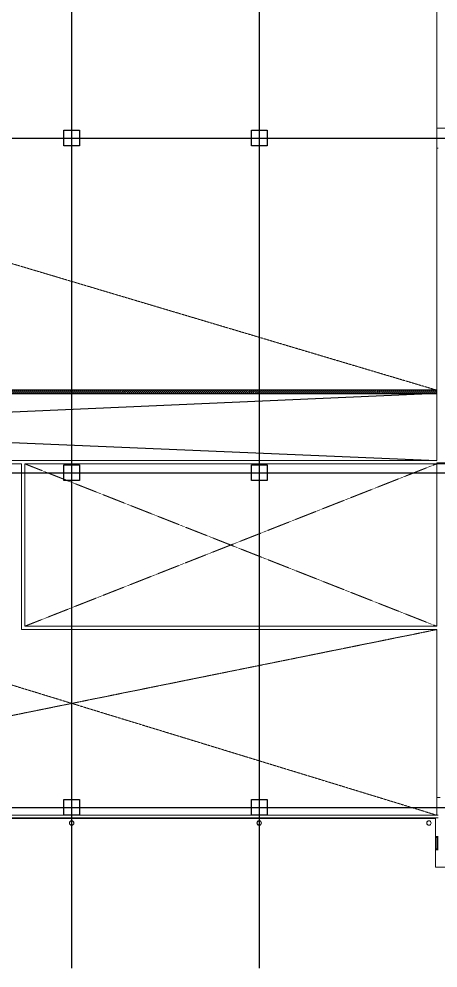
# Model space of a CAD drawing. Extents: x -3450 to 27857, y -1288 to 11880.
# Drawn here: x 22444 to 24321, y -720 to 3534 of the extents above; entities that cross this region are included whole.
import ezdxf

# ---------------------------------------------------------------- set-up
doc = ezdxf.new("R2010")
doc.units = 0
for name, pattern in [('X-S-FAB-L20$0$COL-CEN-LIN', [3.25, 2.5, -0.25, 0.25, -0.25]), ('X-S-FAB-L20$0$HIDDEN', [0.4, 0.3, -0.1]), ('X-S-FAB-L20$0$JJP_虛線(退縮線、投影線、地下室範圍、非屬本工程、圖面分區)', [0.45, 0.3, -0.15])]:
    doc.linetypes.add(name, pattern=pattern)
for name, color, linetype in [('X-S-FAB-L20$0$1_l20平面圖_1_A-OBJE-MEP', 8, 'Continuous'), ('X-S-FAB-L20$0$1_l20平面圖_1_A-WALL-EX', 8, 'Continuous'), ('X-S-FAB-L20$0$1_l20平面圖_1_A-WALL-IN', 8, 'Continuous'), ('X-S-FAB-L20$0$1_l20平面圖_1_Window', 8, 'Continuous'), ('X-S-FAB-L20$0$BLOCK', 8, 'Continuous'), ('X-S-FAB-L20$0$CCL', 8, 'X-S-FAB-L20$0$COL-CEN-LIN'), ('X-S-FAB-L20$0$COL-S', 8, 'Continuous'), ('X-S-FAB-L20$0$OPEN', 8, 'Continuous'), ('X-S-FAB-L20$0$WALL_188K_IN', 3, 'Continuous')]:
    doc.layers.add(name, color=color, linetype=linetype)

# ---------------------------------------------------------------- blocks, each defined once
blk = doc.blocks.new('X-S-FAB-L20$0$FAB2-L05')
at = {"layer": 'X-S-FAB-L20$0$CCL'}
for p, q in [((-3480, 11005), (-3480, 0)), ((-2640, 11005), (-2640, 0)), ((-26880, 3720), (1210, 3720)), ((-26880, 2220), (1210, 2220)), ((-26880, 720), (1210, 720))]:
    blk.add_line(p, q, dxfattribs=at)
at = {"layer": 'X-S-FAB-L20$0$COL-S'}
for points in [[(-3515, 3755), (-3445, 3755), (-3445, 3685), (-3515, 3685)], [(-2675, 3755), (-2605, 3755), (-2605, 3685), (-2675, 3685)], [(-3515, 2255), (-3445, 2255), (-3445, 2185), (-3515, 2185)], [(-2675, 2255), (-2605, 2255), (-2605, 2185), (-2675, 2185)], [(-3515, 755), (-3445, 755), (-3445, 685), (-3515, 685)], [(-2675, 755), (-2605, 755), (-2605, 685), (-2675, 685)]]:
    blk.add_lwpolyline(points, close=True, dxfattribs=at)
blk = doc.blocks.new('*U189')
at = {"layer": 'X-S-FAB-L20$0$WALL_188K_IN'}
h = blk.add_hatch(dxfattribs=at)
h.set_pattern_fill('LINE', color=8, scale=2, angle=45)
h.set_pattern_definition([(45, (7141.6165, 0), (-4.490128, 4.490128), [])])
h.paths.add_polyline_path([(0, 0), (7240, 0), (7240, 15), (0, 15)])
blk.add_lwpolyline([(0, 0), (7240, 0), (7240, 15), (0, 15)], close=True, dxfattribs=at)
blk = doc.blocks.new('X-S-FAB-L20')
at = {"layer": 'X-S-FAB-L20$0$1_l20平面圖_1_A-OBJE-MEP', "color": 8, "lineweight": 0, "ltscale": 10, "flags": 128}
for points in [[(22689.5, -70, 1), (22670.5, -70, 1)], [(23529.5, -70, 1), (23510.5, -70, 1)], [(24289.5, -70, 1), (24270.5, -70, 1)]]:
    blk.add_lwpolyline(points, format="xyb", close=True, dxfattribs=at)
at = {"layer": 'X-S-FAB-L20$0$1_l20平面圖_1_A-OBJE-MEP', "color": 8, "lineweight": 0, "ltscale": 10}
for centre in [(22680, -70), (23520, -70), (24280, -70)]:
    blk.add_circle(centre, 10, dxfattribs=at)
at = {"layer": 'X-S-FAB-L20$0$1_l20平面圖_1_A-WALL-EX', "color": 6, "lineweight": 0, "ltscale": 10}
for p, q in [((24310, -46.5), (18505, -46.5)), ((24310, -50), (24310, -46.5)), ((24312.8, -46.5), (24310, -46.5)), ((24310, -50), (24310, -46.5)), ((24312.8, -46.5), (24310, -46.5)), ((24322, -46.5), (24312.8, -46.5)), ((24322, -46.5), (24312.8, -46.5)), ((24310, -130.7), (24322, -130.7)), ((24310, -190.7), (24322, -190.7))]:
    blk.add_line(p, q, dxfattribs=at)
at = {"layer": 'X-S-FAB-L20$0$1_l20平面圖_1_A-WALL-EX', "color": 4, "lineweight": 0, "ltscale": 10, "flags": 128}
blk.add_lwpolyline([(24322, -35), (18505, -35)], dxfattribs=at)
at = {"layer": 'X-S-FAB-L20$0$1_l20平面圖_1_A-WALL-EX', "color": 6, "lineweight": 0, "ltscale": 10, "flags": 128}
for points in [[(18505, -50), (24310, -50)], [(24310, -50), (24310, -130.7)], [(24310, -190.7), (24310, -256.5)], [(24310, -268.5), (24310, -256.5)], [(24310, -268.5), (26390, -268.5)]]:
    blk.add_lwpolyline(points, dxfattribs=at)
at = {"layer": 'X-S-FAB-L20$0$1_l20平面圖_1_A-WALL-EX', "color": 12, "lineweight": 0, "ltscale": 10, "flags": 128}
blk.add_lwpolyline([(18505, -50), (24310, -50)], dxfattribs=at)
blk.add_lwpolyline([(18505, -50), (24310, -50)], dxfattribs=at)
at = {"layer": 'X-S-FAB-L20$0$1_l20平面圖_1_A-WALL-IN', "color": 3, "lineweight": 0, "ltscale": 10}
blk.add_line((24315, 1540), (24330, 1540), dxfattribs=at)
at = {"layer": 'X-S-FAB-L20$0$1_l20平面圖_1_A-WALL-IN', "color": 3, "lineweight": 0, "ltscale": 10, "flags": 128}
for points in [[(24315, 3722.5), (24315, 1555)], [(24315, 3045), (24315, 3038.5)], [(24392.8, 3045), (24315, 3045)], [(24315, 3038.5), (24315, 2955)], [(24315, 2955), (24321.5, 2955)], [(24315, 1555), (20197.5, 1555)], [(22135, 1540), (22455, 1540)], [(22455, 1540), (22455, 796.8)], [(22470, 1540), (24397.5, 1540)], [(22470, 811.8), (22470, 1540)], [(24315, 1545), (24315, 1538.5)], [(24405, 1545), (24315, 1545)], [(24315, 1538.5), (24315, 1461.5)], [(24315, 1455), (24315, 1461.5)], [(24315, 1455), (24315, 811.8)], [(24315, 811.8), (22470, 811.8)], [(22455, 796.8), (22470, 796.8)], [(22470, 796.8), (24315, 796.8)], [(24315, 796.8), (24315, 45)], [(24315, 45), (24330, 45)], [(24315, 45), (24321.5, 45)], [(24315, 45), (24315, -35)], [(24315, -35), (24321.5, -35)]]:
    blk.add_lwpolyline(points, dxfattribs=at)
at = {"layer": 'X-S-FAB-L20$0$1_l20平面圖_1_Window', "color": 12, "lineweight": 0, "ltscale": 10}
for p, q in [((24310, -130.7), (24320, -130.7)), ((24310, -130.7), (24310, -135.7)), ((24310, -185.7), (24310, -135.7)), ((24310, -135.7), (24320, -135.7)), ((24320, -130.7), (24320, -135.7)), ((24320, -185.7), (24320, -135.7)), ((24310, -185.7), (24320, -185.7)), ((24310, -190.7), (24310, -185.7)), ((24310, -190.7), (24320, -190.7)), ((24320, -190.7), (24320, -185.7))]:
    blk.add_line(p, q, dxfattribs=at)
at = {"layer": 'X-S-FAB-L20$0$1_l20平面圖_1_Window', "color": 12, "linetype": 'X-S-FAB-L20$0$JJP_虛線(退縮線、投影線、地下室範圍、非屬本工程、圖面分區)', "lineweight": 0, "ltscale": 10}
blk.add_line((24315, -185.7), (24315, -135.7), dxfattribs=at)
at = {"layer": 'X-S-FAB-L20$0$OPEN', "linetype": 'X-S-FAB-L20$0$HIDDEN', "lineweight": 0}
for p, q in [((1765, 8595), (24315, 1870)), ((22470, 811.8), (24315, 1540)), ((24315, 811.8), (22470, 1540)), ((20205, 1225), (24315, -35)), ((20205, -35), (24315, 796.8))]:
    blk.add_line(p, q, dxfattribs=at)
at = {"layer": 'X-S-FAB-L20$0$OPEN'}
for points in [[(17225, 1855), (24315, 1555)], [(24315, 1855), (17492, 1555)]]:
    blk.add_lwpolyline(points, dxfattribs=at)
at = {"layer": 'X-S-FAB-L20$0$BLOCK'}
blk.add_blockref('X-S-FAB-L20$0$FAB2-L05', (26160, -720), dxfattribs=at)
at = {"layer": 'X-S-FAB-L20$0$WALL_188K_IN'}
blk.add_blockref('*U189', (17075, 1855), dxfattribs=at)

msp = doc.modelspace()

# ---------------------------------------------------------------- block references
msp.add_blockref('X-S-FAB-L20', (0, 0))

doc.saveas('drawing.dxf')
